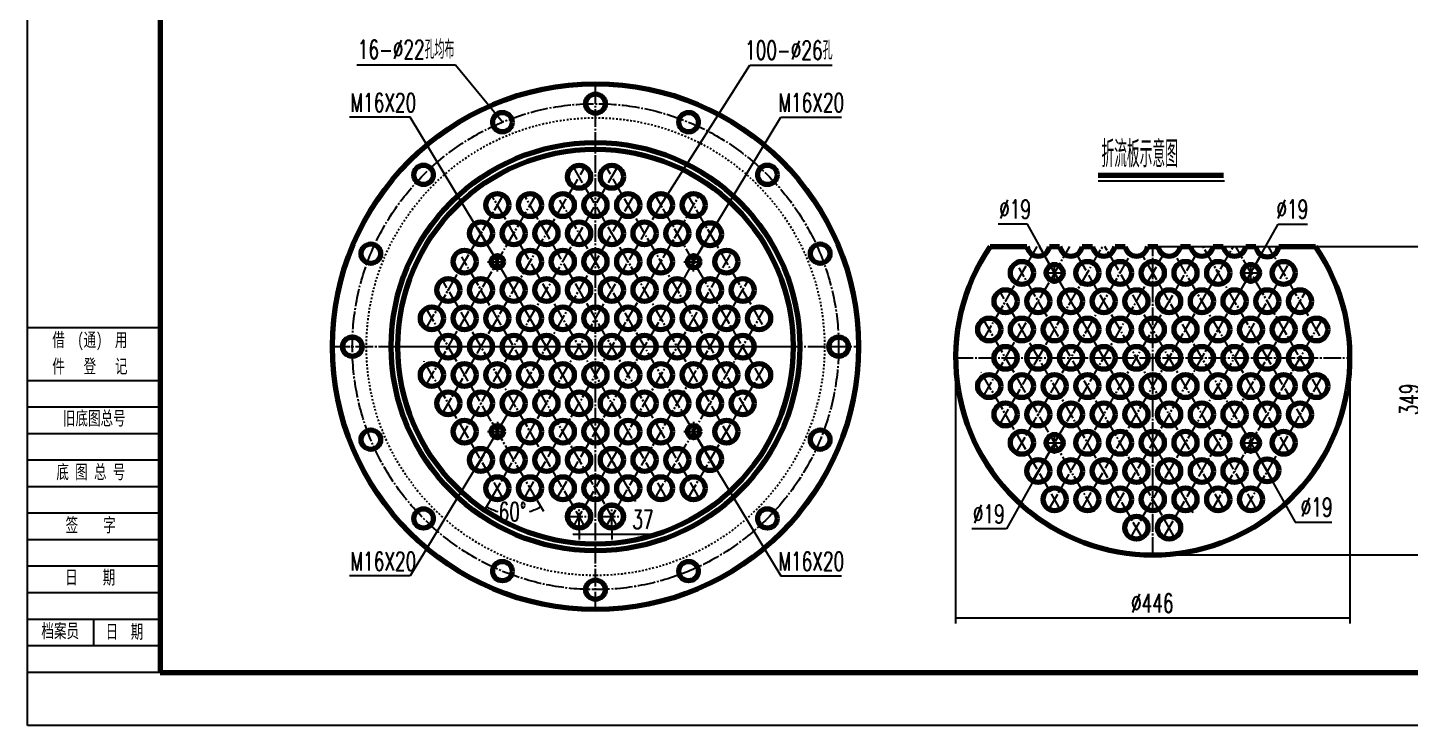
# Model space of a CAD drawing. Header units: millimetres. Extents: x -2673 to 2673, y -4526 to 1890.
# Drawn here: x -2673 to -327, y -1890 to -706 of the extents above; entities that cross this region are included whole.
import ezdxf

# ---------------------------------------------------------------- set-up
doc = ezdxf.new("R2010")
doc.units = ezdxf.units.MM
doc.linetypes.add('EB_DASH', pattern=[6, 3, -3])
doc.linetypes.add('EB_DASHDOT', pattern=[39, 30, -3, 3, -3])
for name, color, linetype, lineweight in [('CAXA0', 7, 'Continuous', 70), ('CAXA1', 1, 'EB_DASHDOT', 25), ('CAXA2', 6, 'EB_DASH', 25), ('CAXA3', 7, 'Continuous', 25), ('CAXA4', 3, 'Continuous', 25)]:
    doc.layers.add(name, color=color, linetype=linetype, lineweight=lineweight)
doc.styles.add('UserTxtStyle2', font='SIMFANG.TTF', dxfattribs={"width": 0.667})
doc.styles.add('机械', font='txt.shx', dxfattribs={"width": 0.667, "height": 15, "bigfont": 'gbcbig.shx'})
doc.styles.add('标准', font='SIMFANG.TTF', dxfattribs={"width": 0.667})
doc.dimstyles.new('标准', dxfattribs={"dimscale": 9, "dimtxt": 3.5, "dimasz": 1.2, "dimexe": 1, "dimexo": 0, "dimtad": 1, "dimdec": 1, "dimzin": 12, "dimdsep": 46, "dimtxsty": '机械', "dimcen": 0, "dimdle": 1.1, "dimaunit": 1, "dimazin": 2, "dimtfac": 1, "dimtdec": 3, "dimtmove": 0, "dimatfit": 3, "dimfxl": 0, "dimtolj": 1, "dimtzin": 0, "dimarcsym": 0})

# ---------------------------------------------------------------- blocks, each defined once
blk = doc.blocks.new('*CAXBLOCK01')
at = {"layer": 'CAXA0', "linetype": 'Continuous', "lineweight": 25}
for points in [[(-1894.4, -1518.8), (-1885.2, -1524.9), (-1884.2, -1522.4)], [(-1802.6, -1518.8), (-1811.7, -1524.9), (-1812.8, -1522.4)]]:
    blk.add_hatch(color=0, dxfattribs=at).paths.add_polyline_path(points, flags=0)
at = {"layer": 'CAXA0', "color": 0, "linetype": 'Continuous', "lineweight": 25}
for p, q in [((-1886, -1504.3), (-1898.9, -1526.6)), ((-1808.6, -1508.5), (-1798.1, -1526.6))]:
    blk.add_line(p, q, dxfattribs=at)
for start, end in [(240, 252.8493), (287.1507, 300)]:
    blk.add_arc((-1848.5, -1439.3), 91.7, start, end, dxfattribs=at)
at = {"layer": 'CAXA0', "color": 0, "linetype": 'Continuous', "lineweight": 25, "insert": (-1874, -1511.5), "char_height": 31.5, "attachment_point": 1, "style": '机械'}
blk.add_mtext('60{%%D}', dxfattribs=at)
blk = doc.blocks.new('*CAXBLOCK12')
at = {"layer": 'CAXA0', "linetype": 'Continuous', "lineweight": 25}
for points in [[(-1737.5, -1565.6), (-1748.3, -1566.9), (-1748.3, -1564.2)], [(-1682, -1565.6), (-1671.2, -1566.9), (-1671.2, -1564.2)]]:
    blk.add_hatch(color=0, dxfattribs=at).paths.add_polyline_path(points, flags=0)
at = {"layer": 'CAXA0', "color": 0, "linetype": 'Continuous', "lineweight": 25}
for p, q in [((-1747.4, -1565.6), (-1614.1, -1565.6)), ((-1737.5, -1559.5), (-1737.5, -1574.6)), ((-1682, -1559.5), (-1682, -1574.6))]:
    blk.add_line(p, q, dxfattribs=at)
at = {"layer": 'CAXA0', "color": 0, "linetype": 'Continuous', "lineweight": 25, "insert": (-1647.4, -1524.9), "char_height": 31.5, "attachment_point": 1, "style": '机械'}
blk.add_mtext('37', dxfattribs=at)
blk = doc.blocks.new('*CAXBLOCK23')
at = {"layer": 'CAXA0', "linetype": 'Continuous', "lineweight": 25}
blk.add_hatch(color=0, dxfattribs=at).paths.add_polyline_path([(-1876.2, -1102.9), (-1880.7, -1092.9), (-1883, -1094.3)], flags=0)
at = {"layer": 'CAXA0', "color": 0, "linetype": 'Continuous', "lineweight": 25}
for p, q in [((-2024.3, -857.7), (-2127.2, -857.7)), ((-1876.2, -1102.9), (-2024.3, -857.7))]:
    blk.add_line(p, q, dxfattribs=at)
at = {"layer": 'CAXA0', "color": 0, "linetype": 'Continuous', "lineweight": 25, "insert": (-2125.6, -817.1), "char_height": 31.5, "attachment_point": 1, "style": '机械'}
blk.add_mtext('M16X20', dxfattribs=at)
blk = doc.blocks.new('*CAXBLOCK34')
at = {"layer": 'CAXA0', "linetype": 'Continuous', "lineweight": 25}
blk.add_hatch(color=0, dxfattribs=at).paths.add_polyline_path([(-1543.2, -1102.9), (-1536.5, -1094.3), (-1538.8, -1092.9)], flags=0)
at = {"layer": 'CAXA0', "color": 0, "linetype": 'Continuous', "lineweight": 25}
for p, q in [((-1543.2, -1102.9), (-1395.1, -857.7)), ((-1395.1, -857.7), (-1292.3, -857.7))]:
    blk.add_line(p, q, dxfattribs=at)
at = {"layer": 'CAXA0', "color": 0, "linetype": 'Continuous', "lineweight": 25, "insert": (-1399.6, -817.1), "char_height": 31.5, "attachment_point": 1, "style": '机械'}
blk.add_mtext('M16X20', dxfattribs=at)
blk = doc.blocks.new('*CAXBLOCK45')
at = {"layer": 'CAXA0', "linetype": 'Continuous', "lineweight": 25}
blk.add_hatch(color=0, dxfattribs=at).paths.add_polyline_path([(-1876.2, -1391.3), (-1883, -1399.8), (-1880.7, -1401.2)], flags=0)
at = {"layer": 'CAXA0', "color": 0, "linetype": 'Continuous', "lineweight": 25}
for p, q in [((-1876.2, -1391.3), (-2024.3, -1636.4)), ((-2024.3, -1636.4), (-2127.2, -1636.4))]:
    blk.add_line(p, q, dxfattribs=at)
at = {"layer": 'CAXA0', "color": 0, "linetype": 'Continuous', "lineweight": 25, "insert": (-2125.6, -1595.8), "char_height": 31.5, "attachment_point": 1, "style": '机械'}
blk.add_mtext('M16X20', dxfattribs=at)
blk = doc.blocks.new('*CAXBLOCK56')
at = {"layer": 'CAXA0', "linetype": 'Continuous', "lineweight": 25}
blk.add_hatch(color=0, dxfattribs=at).paths.add_polyline_path([(-1543.2, -1391.3), (-1538.8, -1401.2), (-1536.5, -1399.8)], flags=0)
at = {"layer": 'CAXA0', "color": 0, "linetype": 'Continuous', "lineweight": 25}
for p, q in [((-1543.2, -1391.3), (-1395.1, -1636.4)), ((-1395.1, -1636.4), (-1292.3, -1636.4))]:
    blk.add_line(p, q, dxfattribs=at)
at = {"layer": 'CAXA0', "color": 0, "linetype": 'Continuous', "lineweight": 25, "insert": (-1399.6, -1595.8), "char_height": 31.5, "attachment_point": 1, "style": '机械'}
blk.add_mtext('M16X20', dxfattribs=at)
blk = doc.blocks.new('*CAXBLOCK67')
at = {"layer": 'CAXA0', "linetype": 'Continuous', "lineweight": 25}
blk.add_hatch(color=0, dxfattribs=at).paths.add_polyline_path([(-1867.6, -866), (-1873.4, -856.8), (-1875.5, -858.5)], flags=0)
at = {"layer": 'CAXA0', "color": 0, "linetype": 'Continuous', "lineweight": 25}
for p, q in [((-1947, -769.2), (-2114.6, -769.2)), ((-1867.6, -866), (-1947, -769.2))]:
    blk.add_line(p, q, dxfattribs=at)
at = {"layer": 'CAXA0', "color": 0, "linetype": 'Continuous', "lineweight": 25, "insert": (-2113, -726.8), "char_height": 31.5, "attachment_point": 1, "style": '机械'}
blk.add_mtext('16-{%%C}22孔均布', dxfattribs=at)
blk = doc.blocks.new('*CAXBLOCK78')
at = {"layer": 'CAXA0', "linetype": 'Continuous', "lineweight": 25}
blk.add_hatch(color=0, dxfattribs=at).paths.add_polyline_path([(-1598.7, -1006.8), (-1591.8, -998.4), (-1594.1, -996.9)], flags=0)
at = {"layer": 'CAXA0', "color": 0, "linetype": 'Continuous', "lineweight": 25}
for p, q in [((-1598.7, -1006.8), (-1448.1, -769.2)), ((-1448.1, -769.2), (-1308.1, -769.2))]:
    blk.add_line(p, q, dxfattribs=at)
at = {"layer": 'CAXA0', "color": 0, "linetype": 'Continuous', "lineweight": 25, "insert": (-1455.9, -728.1), "char_height": 31.5, "attachment_point": 1, "style": '机械'}
blk.add_mtext('100-{%%C}26孔', dxfattribs=at)
blk = doc.blocks.new('*CAXBLOCK121122')
at = {"layer": 'CAXA0', "linetype": 'Continuous', "lineweight": 25}
for points in [[(-304.4, -1077), (-303.1, -1087.8), (-305.8, -1087.8)], [(-304.4, -1600.5), (-303.1, -1589.7), (-305.8, -1589.7)]]:
    blk.add_hatch(color=0, dxfattribs=at).paths.add_polyline_path(points, flags=0)
at = {"layer": 'CAXA0', "color": 0, "linetype": 'Continuous', "lineweight": 25}
for p, q in [((-764.4, -1077), (-295.4, -1077)), ((-304.4, -1600.5), (-304.4, -1077)), ((-764.4, -1600.5), (-295.4, -1600.5))]:
    blk.add_line(p, q, dxfattribs=at)
at = {"layer": 'CAXA0', "color": 0, "linetype": 'Continuous', "lineweight": 25, "insert": (-345, -1363.7), "char_height": 31.5, "attachment_point": 1, "rotation": 90, "style": '机械'}
blk.add_mtext('349', dxfattribs=at)
blk = doc.blocks.new('*CAXBLOCK122123')
at = {"layer": 'CAXA0', "linetype": 'Continuous', "lineweight": 25}
for points in [[(-1098.9, -1708), (-1088.1, -1706.6), (-1088.1, -1709.3)], [(-429.9, -1708), (-440.7, -1706.6), (-440.7, -1709.3)]]:
    blk.add_hatch(color=0, dxfattribs=at).paths.add_polyline_path(points, flags=0)
at = {"layer": 'CAXA0', "color": 0, "linetype": 'Continuous', "lineweight": 25}
for p, q in [((-1098.9, -1266), (-1098.9, -1717)), ((-429.9, -1266), (-429.9, -1717)), ((-429.9, -1708), (-1098.9, -1708))]:
    blk.add_line(p, q, dxfattribs=at)
at = {"layer": 'CAXA0', "color": 0, "linetype": 'Continuous', "lineweight": 25, "insert": (-801.2, -1666.8), "char_height": 31.5, "attachment_point": 1, "style": '机械'}
blk.add_mtext('{%%C}446', dxfattribs=at)
blk = doc.blocks.new('*CAXBLOCK123124')
at = {"layer": 'CAXA3', "linetype": 'Continuous', "lineweight": 25}
blk.add_hatch(color=0, dxfattribs=at).paths.add_polyline_path([(-930.9, -1121.9), (-934.9, -1111.8), (-937.3, -1113.1)], flags=0)
at = {"layer": 'CAXA3', "color": 0, "linetype": 'Continuous', "lineweight": 25}
for p, q in [((-976.9, -1039.2), (-1026.6, -1039.2)), ((-930.9, -1121.9), (-976.9, -1039.2))]:
    blk.add_line(p, q, dxfattribs=at)
at = {"layer": 'CAXA3', "color": 0, "linetype": 'Continuous', "lineweight": 25, "insert": (-1025, -998), "char_height": 31.5, "attachment_point": 1, "style": '机械'}
blk.add_mtext('{%%C}19', dxfattribs=at)
blk = doc.blocks.new('*CAXBLOCK124125')
at = {"layer": 'CAXA3', "linetype": 'Continuous', "lineweight": 25}
blk.add_hatch(color=0, dxfattribs=at).paths.add_polyline_path([(-597.9, -1121.9), (-593.8, -1111.8), (-591.4, -1113.1)], flags=0)
at = {"layer": 'CAXA3', "color": 0, "linetype": 'Continuous', "lineweight": 25}
for p, q in [((-597.9, -1121.9), (-551.8, -1039.2)), ((-551.8, -1039.2), (-502.1, -1039.2))]:
    blk.add_line(p, q, dxfattribs=at)
at = {"layer": 'CAXA3', "color": 0, "linetype": 'Continuous', "lineweight": 25, "insert": (-554.6, -998), "char_height": 31.5, "attachment_point": 1, "style": '机械'}
blk.add_mtext('{%%C}19', dxfattribs=at)
blk = doc.blocks.new('*CAXBLOCK125126')
at = {"layer": 'CAXA3', "linetype": 'Continuous', "lineweight": 25}
blk.add_hatch(color=0, dxfattribs=at).paths.add_polyline_path([(-930.9, -1410.2), (-937.3, -1419), (-934.9, -1420.3)], flags=0)
at = {"layer": 'CAXA3', "color": 0, "linetype": 'Continuous', "lineweight": 25}
for p, q in [((-930.9, -1410.2), (-1012.5, -1556.5)), ((-1012.5, -1556.5), (-1071.2, -1556.5))]:
    blk.add_line(p, q, dxfattribs=at)
at = {"layer": 'CAXA3', "color": 0, "linetype": 'Continuous', "lineweight": 25, "insert": (-1069.6, -1515.4), "char_height": 31.5, "attachment_point": 1, "style": '机械'}
blk.add_mtext('{%%C}19', dxfattribs=at)
blk = doc.blocks.new('*CAXBLOCK126127')
at = {"layer": 'CAXA3', "linetype": 'Continuous', "lineweight": 25}
blk.add_hatch(color=0, dxfattribs=at).paths.add_polyline_path([(-597.9, -1410.2), (-593.8, -1420.3), (-591.4, -1419)], flags=0)
at = {"layer": 'CAXA3', "color": 0, "linetype": 'Continuous', "lineweight": 25}
for p, q in [((-597.9, -1410.2), (-522.6, -1545.2)), ((-522.6, -1545.2), (-460.9, -1545.2))]:
    blk.add_line(p, q, dxfattribs=at)
at = {"layer": 'CAXA3', "color": 0, "linetype": 'Continuous', "lineweight": 25, "insert": (-513.4, -1504), "char_height": 31.5, "attachment_point": 1, "style": '机械'}
blk.add_mtext('{%%C}19', dxfattribs=at)
blk = doc.blocks.new('CAXBLOCK175', base_point=(-2448, -1800))
at = {"layer": 'CAXA3'}
for p, q in [((-2448, -1215), (-2673, -1215)), ((-2448, -1305), (-2673, -1305)), ((-2448, -1350), (-2673, -1350)), ((-2448, -1395), (-2673, -1395)), ((-2448, -1440), (-2673, -1440)), ((-2448, -1485), (-2673, -1485)), ((-2448, -1530), (-2673, -1530)), ((-2448, -1575), (-2673, -1575)), ((-2448, -1620), (-2673, -1620)), ((-2448, -1665), (-2673, -1665)), ((-2448, -1710), (-2673, -1710)), ((-2560.5, -1755), (-2560.5, -1710)), ((-2448, -1755), (-2673, -1755)), ((-2448, -1800), (-2673, -1800))]:
    blk.add_line(p, q, dxfattribs=at)
at = {"layer": 'CAXA0', "linetype": 'Continuous', "lineweight": 25, "char_height": 23.4, "attachment_point": 1}
for s, insert, style in [('\\fFangSong_GB2312;借  (通)  用', (-2631.2, -1223.7), '标准'), ('\\fFangSong_GB2312;件   登   记', (-2631.2, -1268.6), '标准'), ('\\fFangSong_GB2312;旧底图总号', (-2613.2, -1356.8), '标准'), ('\\fFangSong_GB2312;底 图 总 号', (-2624.3, -1447.9), '标准'), ('\\fFangSong_GB2312;签    字', (-2608.6, -1538.1), '标准'), ('\\fFangSong_GB2312;日    期', (-2609.4, -1626.8), 'UserTxtStyle2'), ('\\fFangSong_GB2312;档案员', (-2649.7, -1717.8), '标准'), ('\\fFangSong_GB2312;日  期', (-2540.7, -1719), '标准')]:
    blk.add_mtext(s, dxfattribs=dict(at, insert=insert, style=style))
blk = doc.blocks.new('CAXBLOCK174', base_point=(2583, -1800))
at = {"layer": 'CAXA0', "linetype": 'Continuous', "lineweight": 70}
for p, q in [((-2448, 1800), (-2448, -1800)), ((-2448, -1800), (2583, -1800))]:
    blk.add_line(p, q, dxfattribs=at)
at = {"layer": 'CAXA3', "linetype": 'Continuous', "lineweight": 25}
for p, q in [((-2673, -1890), (-2673, 1890)), ((2673, -1890), (-2673, -1890))]:
    blk.add_line(p, q, dxfattribs=at)
at = {"layer": 'CAXA0'}
blk.add_blockref('CAXBLOCK175', (-2448, -1800), dxfattribs=at)

msp = doc.modelspace()

# ---------------------------------------------------------------- linework, layer by layer
at = {"layer": 'CAXA0'}
for p, q in [((-856.954, -955.716), (-644.562, -955.716)), ((-1040.353, -1077.049), (-977.841, -1077.049)), ((-939.389, -1077.049), (-922.341, -1077.049)), ((-883.889, -1077.049), (-866.841, -1077.049)), ((-828.389, -1077.049), (-811.341, -1077.049)), ((-772.889, -1077.049), (-755.841, -1077.049)), ((-717.389, -1077.049), (-700.341, -1077.049)), ((-661.889, -1077.049), (-644.841, -1077.049)), ((-606.389, -1077.049), (-589.521, -1077.049)), ((-550.71, -1077.049), (-488.378, -1077.049))]:
    msp.add_line(p, q, dxfattribs=at)
for centre, radius in [((-1709.739, -1247.081), 446.25), ((-1709.739, -834.581), 16.5), ((-1867.596, -865.981), 16.5), ((-1551.882, -865.981), 16.5), ((-1709.739, -1247.081), 346.5), ((-1709.739, -1247.081), 335.25), ((-2001.421, -955.4), 16.5), ((-1737.489, -958.695), 19.5), ((-1681.989, -958.695), 19.5), ((-1418.058, -955.4), 16.5), ((-1876.239, -1006.759), 19.5), ((-1820.739, -1006.759), 19.5), ((-1765.239, -1006.759), 19.5), ((-1709.739, -1006.759), 19.5), ((-1654.239, -1006.759), 19.5), ((-1598.739, -1006.759), 19.5), ((-1543.239, -1006.759), 19.5), ((-1903.989, -1054.824), 19.5), ((-1848.489, -1054.824), 19.5), ((-1792.989, -1054.824), 19.5), ((-1737.489, -1054.824), 19.5), ((-1681.989, -1054.824), 19.5), ((-1626.489, -1054.824), 19.5), ((-1570.989, -1054.824), 19.5), ((-1515.489, -1056.161), 19.5), ((-2090.84, -1089.224), 16.5), ((-1328.639, -1089.224), 16.5), ((-1931.739, -1102.888), 19.5), ((-1876.239, -1102.888), 10.376), ((-1820.739, -1102.888), 19.5), ((-1765.239, -1102.888), 19.5), ((-1709.739, -1102.888), 19.5), ((-1654.239, -1102.888), 19.5), ((-1598.739, -1102.888), 19.5), ((-1543.239, -1102.888), 10.376), ((-1487.739, -1102.888), 19.5), ((-986.365, -1121.855), 19.5), ((-875.365, -1121.855), 19.5), ((-819.865, -1121.855), 19.5), ((-764.365, -1121.855), 19.5), ((-708.865, -1121.855), 19.5), ((-653.365, -1121.855), 19.5), ((-542.365, -1121.855), 19.5), ((-930.865, -1121.855), 14.25), ((-597.865, -1121.855), 14.25), ((-1959.489, -1150.952), 19.5), ((-1903.989, -1150.952), 19.5), ((-1848.489, -1150.952), 19.5), ((-1792.989, -1150.952), 19.5), ((-1737.489, -1150.952), 19.5), ((-1681.989, -1150.952), 19.5), ((-1626.489, -1150.952), 19.5), ((-1570.989, -1150.952), 19.5), ((-1515.489, -1150.952), 19.5), ((-1459.989, -1150.952), 19.5), ((-1014.115, -1169.92), 19.5), ((-958.615, -1169.92), 19.5), ((-903.115, -1169.92), 19.5), ((-847.615, -1169.92), 19.5), ((-792.115, -1169.92), 19.5), ((-736.615, -1169.92), 19.5), ((-681.115, -1169.92), 19.5), ((-625.615, -1169.92), 19.5), ((-570.115, -1169.92), 19.5), ((-514.615, -1169.92), 19.5), ((-1987.239, -1199.017), 19.5), ((-1931.739, -1199.017), 19.5), ((-1876.239, -1199.017), 19.5), ((-1820.739, -1199.017), 19.5), ((-1765.239, -1199.017), 19.5), ((-1709.739, -1199.017), 19.5), ((-1654.239, -1199.017), 19.5), ((-1598.739, -1199.017), 19.5), ((-1543.239, -1199.017), 19.5), ((-1487.739, -1199.017), 19.5), ((-1432.239, -1199.017), 19.5), ((-1041.865, -1217.984), 19.5), ((-986.365, -1217.984), 19.5), ((-930.865, -1217.984), 19.5), ((-875.365, -1217.984), 19.5), ((-819.865, -1217.984), 19.5), ((-764.365, -1217.984), 19.5), ((-708.865, -1217.984), 19.5), ((-653.365, -1217.984), 19.5), ((-597.865, -1217.984), 19.5), ((-542.365, -1217.984), 19.5), ((-486.865, -1217.984), 19.5), ((-2122.239, -1247.081), 16.5), ((-1959.489, -1247.081), 19.5), ((-1903.989, -1247.081), 19.5), ((-1848.489, -1247.081), 19.5), ((-1792.989, -1247.081), 19.5), ((-1737.489, -1247.081), 19.5), ((-1681.989, -1247.081), 19.5), ((-1626.489, -1247.081), 19.5), ((-1570.989, -1247.081), 19.5), ((-1515.489, -1247.081), 19.5), ((-1459.989, -1247.081), 19.5), ((-1297.239, -1247.081), 16.5), ((-1014.115, -1266.049), 19.5), ((-958.615, -1266.049), 19.5), ((-903.115, -1266.049), 19.5), ((-847.615, -1266.049), 19.5), ((-792.115, -1266.049), 19.5), ((-736.615, -1266.049), 19.5), ((-681.115, -1266.049), 19.5), ((-625.615, -1266.049), 19.5), ((-570.115, -1266.049), 19.5), ((-514.615, -1266.049), 19.5), ((-1987.239, -1295.146), 19.5), ((-1931.739, -1295.146), 19.5), ((-1876.239, -1295.146), 19.5), ((-1820.739, -1295.146), 19.5), ((-1765.239, -1295.146), 19.5), ((-1709.739, -1295.146), 19.5), ((-1654.239, -1295.146), 19.5), ((-1598.739, -1295.146), 19.5), ((-1543.239, -1295.146), 19.5), ((-1487.739, -1295.146), 19.5), ((-1432.239, -1295.146), 19.5), ((-1041.865, -1314.113), 19.5), ((-986.365, -1314.113), 19.5), ((-930.865, -1314.113), 19.5), ((-875.365, -1314.113), 19.5), ((-819.865, -1314.113), 19.5), ((-764.365, -1314.113), 19.5), ((-708.865, -1314.113), 19.5), ((-653.365, -1314.113), 19.5), ((-597.865, -1314.113), 19.5), ((-542.365, -1314.113), 19.5), ((-486.865, -1314.113), 19.5), ((-1959.489, -1343.21), 19.5), ((-1903.989, -1343.21), 19.5), ((-1848.489, -1343.21), 19.5), ((-1792.989, -1343.21), 19.5), ((-1737.489, -1343.21), 19.5), ((-1681.989, -1343.21), 19.5), ((-1626.489, -1343.21), 19.5), ((-1570.989, -1343.21), 19.5), ((-1515.489, -1343.21), 19.5), ((-1459.989, -1343.21), 19.5), ((-1014.115, -1362.177), 19.5), ((-958.615, -1362.177), 19.5), ((-903.115, -1362.177), 19.5), ((-847.615, -1362.177), 19.5), ((-792.115, -1362.177), 19.5), ((-736.615, -1362.177), 19.5), ((-681.115, -1362.177), 19.5), ((-625.615, -1362.177), 19.5), ((-570.115, -1362.177), 19.5), ((-514.615, -1362.177), 19.5), ((-1931.739, -1391.275), 19.5), ((-1876.239, -1391.275), 10.376), ((-1820.739, -1391.275), 19.5), ((-1765.239, -1391.275), 19.5), ((-1709.739, -1391.275), 19.5), ((-1654.239, -1391.275), 19.5), ((-1598.739, -1391.275), 19.5), ((-1543.239, -1391.275), 10.376), ((-1487.739, -1391.275), 19.5), ((-2090.84, -1404.938), 16.5), ((-1328.639, -1404.938), 16.5), ((-986.365, -1410.242), 19.5), ((-930.865, -1410.242), 14.25), ((-875.365, -1410.242), 19.5), ((-819.865, -1410.242), 19.5), ((-764.365, -1410.242), 19.5), ((-708.865, -1410.242), 19.5), ((-653.365, -1410.242), 19.5), ((-597.865, -1410.242), 14.25), ((-542.365, -1410.242), 19.5), ((-1903.989, -1439.339), 19.5), ((-1848.489, -1439.339), 19.5), ((-1792.989, -1439.339), 19.5), ((-1737.489, -1439.339), 19.5), ((-1681.989, -1439.339), 19.5), ((-1626.489, -1439.339), 19.5), ((-1570.989, -1439.339), 19.5), ((-1515.489, -1438.002), 19.5), ((-958.615, -1458.306), 19.5), ((-903.115, -1458.306), 19.5), ((-847.615, -1458.306), 19.5), ((-792.115, -1458.306), 19.5), ((-736.615, -1458.306), 19.5), ((-681.115, -1458.306), 19.5), ((-625.615, -1458.306), 19.5), ((-570.115, -1456.969), 19.5), ((-1876.239, -1487.403), 19.5), ((-1820.739, -1487.403), 19.5), ((-1765.239, -1487.403), 19.5), ((-1709.739, -1487.403), 19.5), ((-1654.239, -1487.403), 19.5), ((-1598.739, -1487.403), 19.5), ((-1543.239, -1487.403), 19.5), ((-930.865, -1506.371), 19.5), ((-875.365, -1506.371), 19.5), ((-819.865, -1506.371), 19.5), ((-764.365, -1506.371), 19.5), ((-708.865, -1506.371), 19.5), ((-653.365, -1506.371), 19.5), ((-597.865, -1506.371), 19.5), ((-2001.421, -1538.763), 16.5), ((-1737.489, -1535.468), 19.5), ((-1681.989, -1535.468), 19.5), ((-1418.058, -1538.763), 16.5), ((-792.115, -1554.435), 19.5), ((-736.615, -1554.435), 19.5), ((-1867.596, -1628.182), 16.5), ((-1551.882, -1628.182), 16.5), ((-1709.739, -1659.581), 16.5)]:
    msp.add_circle(centre, radius, dxfattribs=at)
for centre, radius, start, end in [((-764.365, -1266.049), 334.5, 145.596152, 34.403848), ((-958.615, -1073.791), 19.5, 189.616835, 350.383165), ((-903.115, -1073.791), 19.5, 189.616835, 350.383165), ((-847.615, -1073.791), 19.5, 189.616835, 350.383165), ((-792.115, -1073.791), 19.5, 189.616835, 350.383165), ((-736.615, -1073.791), 19.5, 189.616835, 350.383165), ((-681.115, -1073.791), 19.5, 189.616835, 350.383165), ((-625.615, -1073.791), 19.5, 189.616835, 350.383165), ((-570.115, -1075.128), 19.5, 185.651258, 354.348742)]:
    msp.add_arc(centre, radius, start, end, dxfattribs=at)
at = {"layer": 'CAXA1', "linetype": 'EB_DASHDOT', "lineweight": 25}
for p, q in [((-1709.739, -1693.058), (-1709.739, -800.831)), ((-1941.258, -1407.761), (-1673.577, -944.125)), ((-1998.251, -1314.219), (-1810.989, -989.872)), ((-1885.97, -1504.258), (-1589.088, -990.042)), ((-1589.002, -1504.268), (-1885.859, -990.097)), ((-1052.877, -1333.186), (-904.996, -1077.049)), ((-764.365, -1600.549), (-764.365, -1077.049)), ((-1876.239, -1119.388), (-1876.239, -1086.388)), ((-1543.239, -1119.388), (-1543.239, -1086.388)), ((-995.884, -1426.729), (-801.865, -1090.678)), ((-940.596, -1523.225), (-690.865, -1090.678)), ((-643.629, -1523.235), (-893.365, -1090.678)), ((-1892.739, -1102.888), (-1859.739, -1102.888)), ((-1559.739, -1102.888), (-1526.739, -1102.888)), ((-949.615, -1121.855), (-912.115, -1121.855)), ((-930.865, -1140.605), (-930.865, -1103.105)), ((-616.615, -1121.855), (-579.115, -1121.855)), ((-597.865, -1140.605), (-597.865, -1103.105)), ((-1808.572, -1508.477), (-1997.995, -1180.387)), ((-863.198, -1527.445), (-1052.621, -1199.355)), ((-2155.924, -1247.081), (-1367.739, -1247.081)), ((-2051.739, -1247.081), (-1263.525, -1247.081)), ((-1098.865, -1266.049), (-429.865, -1266.049)), ((-1876.239, -1374.775), (-1876.239, -1407.775)), ((-1543.239, -1374.775), (-1543.239, -1407.775)), ((-1892.739, -1391.275), (-1859.739, -1391.275)), ((-1559.739, -1391.275), (-1526.739, -1391.275)), ((-930.865, -1428.992), (-930.865, -1391.492)), ((-597.865, -1428.992), (-597.865, -1391.492)), ((-949.615, -1410.242), (-912.115, -1410.242)), ((-616.615, -1410.242), (-579.115, -1410.242)), ((-1737.489, -1559.468), (-1737.489, -1511.468)), ((-1681.989, -1559.468), (-1681.989, -1511.468)), ((-1761.489, -1535.468), (-1713.489, -1535.468)), ((-1705.989, -1535.468), (-1657.989, -1535.468))]:
    msp.add_line(p, q, dxfattribs=at)
at = {"layer": 'CAXA1'}
for p, q in [((-1969.239, -1360.098), (-1727.985, -942.232)), ((-1478.107, -1407.958), (-1747.187, -941.898)), ((-1450.472, -1359.695), (-1691.738, -941.809)), ((-1998.24, -1218.071), (-1866.489, -989.872)), ((-1913.712, -1456.179), (-1645.486, -991.598)), ((-1533.762, -1503.819), (-1831.753, -987.683)), ((-1829.058, -1501.812), (-1533.781, -990.377)), ((-1507.978, -1452.348), (-1770.108, -998.326)), ((-1423.989, -1309.435), (-1608.482, -989.885)), ((-1426.155, -1209.555), (-1553.557, -988.888)), ((-1641.138, -1510.095), (-1909.239, -1045.73)), ((-1648.989, -1496.497), (-1907.739, -1048.328)), ((-1773.477, -1501.671), (-1506.769, -1039.719)), ((-1052.866, -1237.038), (-960.496, -1077.049)), ((-1023.865, -1379.065), (-849.496, -1077.049)), ((-703.615, -1515.464), (-956.735, -1077.049)), ((-695.764, -1529.062), (-956.735, -1077.049)), ((-883.684, -1520.779), (-627.496, -1077.049)), ((-588.388, -1522.787), (-845.735, -1077.049)), ((-505.098, -1378.662), (-679.235, -1077.049)), ((-478.615, -1328.402), (-623.735, -1077.049)), ((-480.782, -1228.522), (-568.235, -1077.049)), ((-1674.478, -1548.477), (-1936.608, -1094.455)), ((-1747.128, -1552.162), (-1480.571, -1090.473)), ((-968.338, -1475.146), (-746.365, -1090.678)), ((-828.103, -1520.638), (-580.439, -1091.672)), ((-562.605, -1471.315), (-782.365, -1090.678)), ((-532.734, -1426.925), (-726.865, -1090.678)), ((-729.105, -1567.444), (-991.234, -1113.422)), ((-801.754, -1571.129), (-535.197, -1109.44)), ((-1727.739, -1552.355), (-1969.239, -1134.065)), ((-1690.34, -1549.932), (-1450.666, -1134.804)), ((-782.365, -1571.323), (-1023.865, -1153.032)), ((-744.966, -1568.899), (-505.292, -1153.771)), ((-1609.138, -1505.414), (-1422.366, -1181.916)), ((-663.764, -1524.382), (-476.992, -1200.884)), ((-1866.717, -1503.897), (-2000.622, -1271.967)), ((-1422.775, -1278.754), (-1553.557, -1505.274)), ((-921.343, -1522.864), (-1055.248, -1290.934)), ((-477.402, -1297.721), (-608.183, -1524.241))]:
    msp.add_line(p, q, dxfattribs=at)
msp.add_circle((-1709.739, -1247.081), 412.5, dxfattribs=at)
at = {"layer": 'CAXA2'}
msp.add_circle((-1709.739, -1247.081), 388.5, dxfattribs=at)
at = {"layer": 'CAXA3'}
msp.add_line((-856.954, -965.455), (-642.94, -965.455), dxfattribs=at)
for centre, start, end in [((-1876.239, -1102.888), 270, 190), ((-1543.239, -1102.888), 270, 190), ((-1876.239, -1391.275), 170, 90), ((-1543.239, -1391.275), 170, 90)]:
    msp.add_arc(centre, 12, start, end, dxfattribs=at)

# ---------------------------------------------------------------- block references
at = {"layer": 'CAXA0'}
msp.add_blockref('CAXBLOCK174', (2583, -1800), dxfattribs=at)
at = {"layer": 'CAXA4'}
for name in ['*CAXBLOCK67', '*CAXBLOCK78', '*CAXBLOCK23', '*CAXBLOCK34', '*CAXBLOCK123124', '*CAXBLOCK124125', '*CAXBLOCK45', '*CAXBLOCK56', '*CAXBLOCK125126', '*CAXBLOCK126127']:
    msp.add_blockref(name, (0, 0), dxfattribs=at)

# ---------------------------------------------------------------- texts
at = {"layer": 'CAXA4', "linetype": 'Continuous', "lineweight": 25, "insert": (-851.439, -897.68), "char_height": 45, "attachment_point": 1, "style": '机械'}
msp.add_mtext('折流板示意图', dxfattribs=at)

# ---------------------------------------------------------------- dimensions: what is measured, and where the dimension line sits
at = {"layer": 'CAXA4'}
dim = msp.add_angular_dim_2l(base=(-1848.489, -1531.065), line1=((-1885.97, -1504.258), (-1589.088, -990.042)), line2=((-1808.572, -1508.477), (-1997.995, -1180.387)), text='60{%%D}', dimstyle='标准', dxfattribs=at)
dim.commit()
dim.dimension.update_dxf_attribs({"geometry": '*CAXBLOCK01', "text_midpoint": (-1848.489, -1531.065)})
for base, p1, p2, angle, text, picture, middle in [((-304.413, -1338.799), (-764.365, -1600.549), (-764.365, -1077.049), 90, '349', '*CAXBLOCK121122', (-325.788, -1338.799)), ((-1631.524, -1565.562), (-1737.489, -1559.468), (-1681.989, -1559.468), 180, '37', '*CAXBLOCK12', (-1631.524, -1544.187))]:
    dim = msp.add_linear_dim(base=base, p1=p1, p2=p2, angle=angle, text=text, dimstyle='标准', dxfattribs=at)
    dim.commit()
    dim.dimension.update_dxf_attribs({"geometry": picture, "text_midpoint": middle})
dim = msp.add_linear_dim(base=(-764.365, -1707.967), p1=(-429.865, -1266.049), p2=(-1098.865, -1266.049), text='{%%C}446', dimstyle='标准', dxfattribs=at)
dim.commit()
dim.dimension.update_dxf_attribs({"geometry": '*CAXBLOCK122123', "text_midpoint": (-764.365, -1686.31)})

doc.saveas('drawing.dxf')
